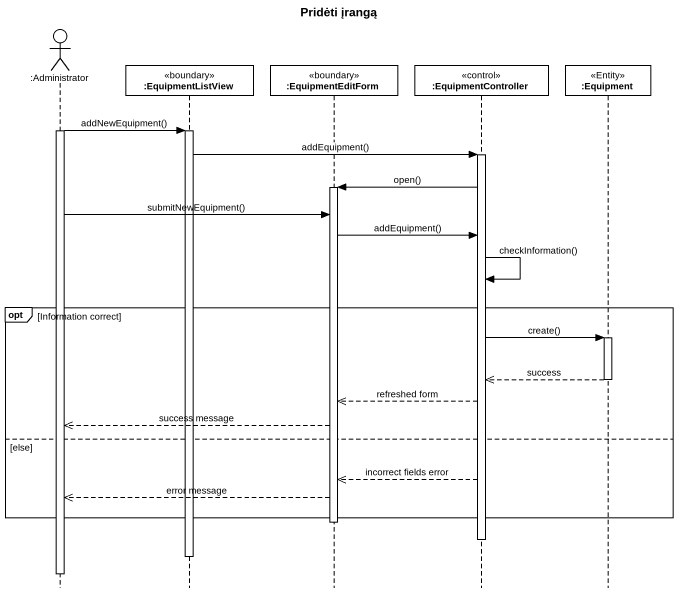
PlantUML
@startuml
title Pridėti įrangą
hide footbox
actor ":Administrator" as Administrator
participant ":EquipmentListView" as EquipmentListView <<boundary>>
participant ":EquipmentEditForm" as EquipmentEditForm <<boundary>>
participant ":EquipmentController" as EquipmentController <<control>>
participant ":Equipment" as Equipment <<Entity>>

activate Administrator
Administrator -> EquipmentListView : addNewEquipment()
activate EquipmentListView
EquipmentListView -> EquipmentController : addEquipment()
activate EquipmentController
EquipmentController -> EquipmentEditForm : open()
activate EquipmentEditForm
Administrator -> EquipmentEditForm : submitNewEquipment()
EquipmentEditForm -> EquipmentController : addEquipment()
EquipmentController -> EquipmentController : checkInformation()
opt Information correct
  EquipmentController -> Equipment : create()
  activate Equipment
  Equipment -->> EquipmentController : success
  deactivate Equipment
  EquipmentController -->> EquipmentEditForm : refreshed form
  EquipmentEditForm -->> Administrator : success message
else else
  EquipmentController -->> EquipmentEditForm : incorrect fields error
  EquipmentEditForm -->> Administrator : error message
end
deactivate EquipmentEditForm
deactivate EquipmentController
deactivate EquipmentListView
deactivate Administrator
@enduml
